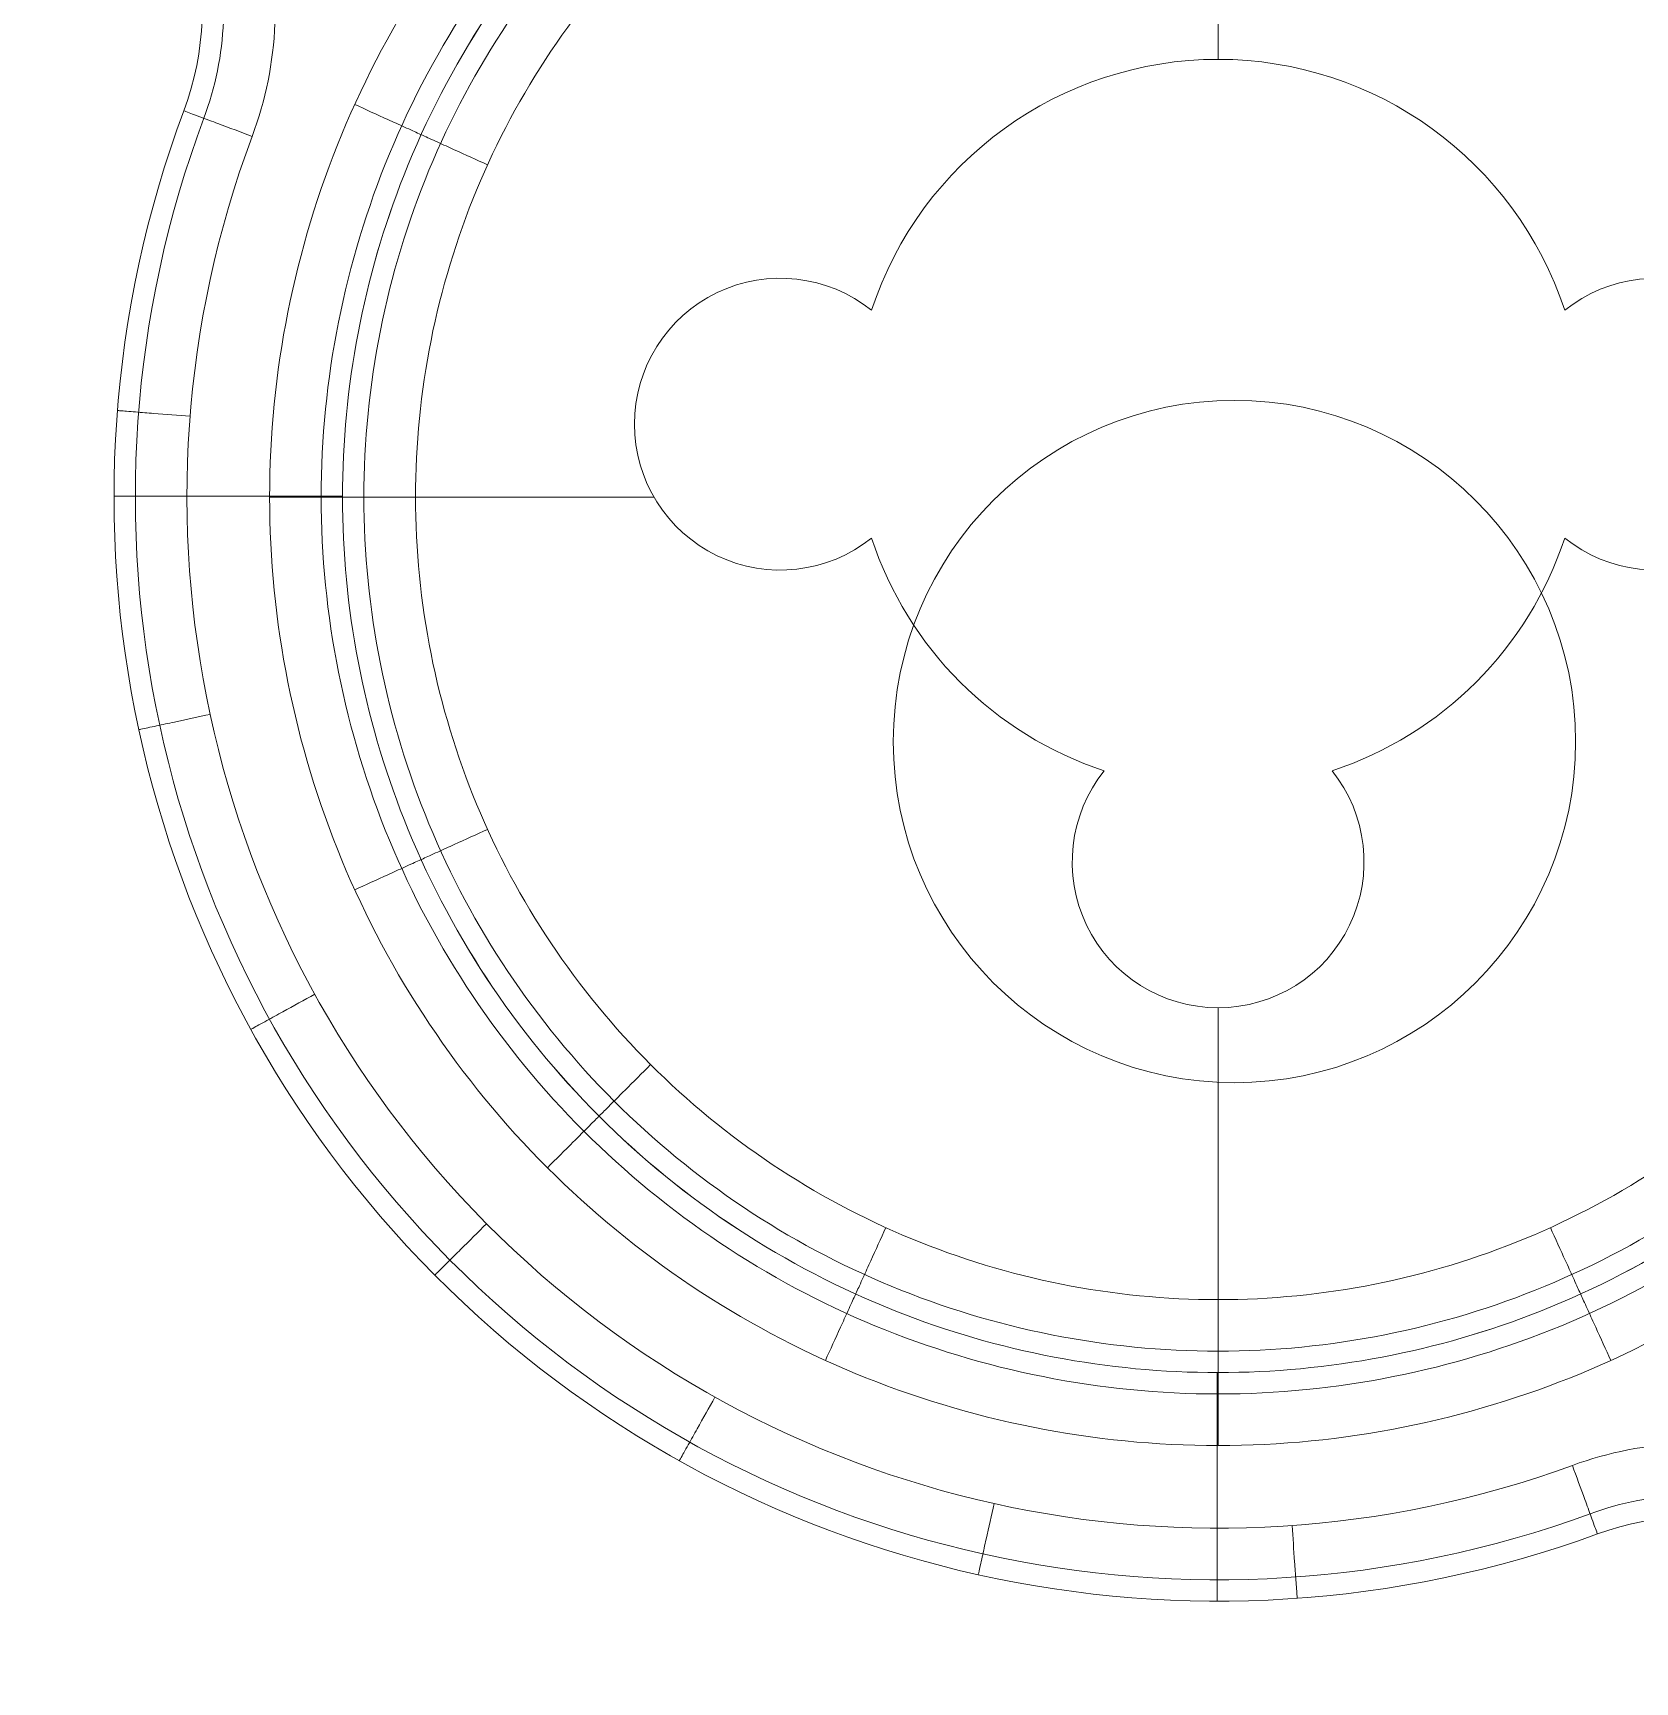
# Model space of a CAD drawing. Header units: inches. Extents: x 25 to 188, y -279 to -12.
# Drawn here: x 100.039 to 104.848, y -222.016 to -217.065 of the extents above; entities that cross this region are included whole.
import ezdxf

# ---------------------------------------------------------------- set-up
doc = ezdxf.new("R2010")
doc.units = ezdxf.units.IN
doc.header["$MEASUREMENT"] = 0
doc.layers.add('back panel', color=7, linetype='Continuous')

# ---------------------------------------------------------------- blocks, each defined once
blk = doc.blocks.new('block 9')
at = {"layer": 'back panel', "color": 7, "lineweight": 18, "true_color": 0xffffff}
for points in [[(103.5968, -217.1444), (103.5968, -215.8302)], [(103.5968, -217.1444), (103.5968, -216.0491)], [(103.5968, -217.1444), (103.5968, -217.1444)], [(100.4917, -217.2989), (100.4917, -217.2989)], [(102.0929, -217.8448), (102.0929, -217.8448)], [(102.5564, -217.8977), (102.5564, -217.8977)], [(104.6373, -217.8977), (104.6373, -217.8977)], [(103.6459, -218.1682), (103.6459, -218.1682)], [(101.8445, -218.2396), (101.8445, -218.2396)], [(100.2822, -218.4558), (100.9684, -218.4558)], [(100.5012, -218.4558), (100.7492, -218.4558)], [(100.9683, -218.4587), (100.9683, -218.4587)], [(100.9683, -218.4587), (101.9032, -218.4587)], [(100.9683, -218.4587), (100.9683, -218.4587)], [(101.1873, -218.4587), (101.9032, -218.4587)], [(102.5564, -218.5816), (102.5564, -218.5816)], [(104.6373, -218.5816), (104.6373, -218.5816)], [(102.0929, -218.6345), (102.0929, -218.6345)], [(102.8224, -219.0141), (102.8224, -219.0141)], [(104.3712, -219.0141), (104.3712, -219.0141)], [(102.6215, -219.1925), (102.6215, -219.1925)], [(104.6702, -219.1925), (104.6702, -219.1925)], [(103.2548, -219.2801), (103.2548, -219.2801)], [(103.9388, -219.2801), (103.9388, -219.2801)], [(103.202, -219.7436), (103.202, -219.7436)], [(103.9917, -219.7436), (103.9917, -219.7436)], [(103.5968, -221.0871), (103.5968, -219.9919)], [(103.5968, -219.9919), (103.5968, -219.9919)], [(103.5968, -220.8682), (103.5968, -219.9919)], [(103.6459, -220.2169), (103.6459, -220.2169)], [(101.2451, -220.7946), (101.2451, -220.7946)], [(103.594, -221.7733), (103.594, -221.0871)], [(103.5968, -221.0871), (103.5968, -221.0871)], [(103.5968, -221.0871), (103.5968, -221.0871)], [(103.594, -221.5543), (103.594, -221.3063)], [(104.7356, -221.5716), (104.7356, -221.5716)]]:
    blk.add_lwpolyline(points, dxfattribs=at)
for points, knots in [([(106.7097, -219.5975), (107.1544, -218.3821), (106.8509, -217.019), (105.9327, -216.107), (105.0145, -215.1949), (103.6494, -214.9007), (102.437, -215.3535)], [0, 0, 0, 0, 1, 1, 1, 2, 2, 2, 2]), ([(106.7097, -219.5975), (107.1544, -218.3821), (106.8509, -217.019), (105.9327, -216.107), (105.0145, -215.1949), (103.6494, -214.9007), (102.437, -215.3535)], [0, 0, 0, 0, 1, 1, 1, 2, 2, 2, 2]), ([(102.437, -215.3535), (103.6494, -214.9007), (105.0145, -215.1949), (105.9327, -216.107), (106.8509, -217.019), (107.1544, -218.3821), (106.7097, -219.5975)], [0, 0, 0, 0, 1, 1, 1, 2, 2, 2, 2]), ([(106.6495, -219.5754), (107.0857, -218.3836), (106.7878, -217.0467), (105.8875, -216.1525), (104.9872, -215.2582), (103.6483, -214.9694), (102.4595, -215.4136)], [0, 0, 0, 0, 1, 1, 1, 2, 2, 2, 2]), ([(106.504, -219.5222), (106.9195, -218.3872), (106.6358, -217.114), (105.7784, -216.2623), (104.9209, -215.4107), (103.6459, -215.1356), (102.5137, -215.5587)], [0, 0, 0, 0, 1, 1, 1, 2, 2, 2, 2]), ([(106.4443, -218.4587), (106.4447, -218.8315), (106.3701, -219.2041), (106.2276, -219.5484), (106.085, -219.893), (105.874, -220.2085), (105.6103, -220.4722), (105.3467, -220.7359), (105.0312, -220.9469), (104.6866, -221.0895), (104.3422, -221.2319), (103.9696, -221.3063), (103.5968, -221.3063), (103.2241, -221.3063), (102.8514, -221.2319), (102.5071, -221.0895), (102.1624, -220.9469), (101.847, -220.7359), (101.5833, -220.4722), (101.3197, -220.2085), (101.1085, -219.8931), (100.966, -219.5484), (100.8235, -219.2041), (100.7492, -218.8314), (100.7492, -218.4587), (100.7492, -218.0859), (100.8236, -217.7133), (100.966, -217.3689), (101.1085, -217.0243), (101.3196, -216.7088), (101.5833, -216.4451), (101.847, -216.1815), (102.1624, -215.9704), (102.5071, -215.8279), (102.8514, -215.6855), (103.2241, -215.611), (103.5968, -215.611), (103.9696, -215.611), (104.3422, -215.6854), (104.6866, -215.8279), (105.0312, -215.9704), (105.3467, -216.1815), (105.6103, -216.4452), (105.874, -216.7088), (106.085, -217.0244), (106.2276, -217.3689), (106.3701, -217.7133), (106.4447, -218.0859), (106.4443, -218.4587)], [0, 0, 0, 0, 1, 1, 1, 2, 2, 2, 3, 3, 3, 4, 4, 4, 5, 5, 5, 6, 6, 6, 7, 7, 7, 8, 8, 8, 9, 9, 9, 10, 10, 10, 11, 11, 11, 12, 12, 12, 13, 13, 13, 14, 14, 14, 15, 15, 15, 16, 16, 16, 16]), ([(106.2894, -218.4587), (106.2898, -218.8112), (106.2193, -219.1636), (106.0845, -219.4891), (105.9497, -219.815), (105.7501, -220.1133), (105.5008, -220.3627), (105.2515, -220.612), (104.9532, -220.8116), (104.6273, -220.9464), (104.3017, -221.0811), (103.9493, -221.1514), (103.5968, -221.1514), (103.2444, -221.1514), (102.8919, -221.0811), (102.5663, -220.9464), (102.2405, -220.8116), (101.9422, -220.612), (101.6929, -220.3627), (101.4435, -220.1133), (101.2439, -219.815), (101.1091, -219.4891), (100.9744, -219.1635), (100.9041, -218.8111), (100.9041, -218.4587), (100.9041, -218.1062), (100.9744, -217.7538), (101.1091, -217.4282), (101.2439, -217.1023), (101.4435, -216.804), (101.6928, -216.5547), (101.9422, -216.3054), (102.2405, -216.1058), (102.5664, -215.971), (102.892, -215.8363), (103.2444, -215.7659), (103.5968, -215.7659), (103.9493, -215.7659), (104.3017, -215.8363), (104.6273, -215.971), (104.9532, -216.1058), (105.2515, -216.3054), (105.5008, -216.5547), (105.7501, -216.804), (105.9497, -217.1024), (106.0845, -217.4282), (106.2193, -217.7538), (106.2898, -218.1061), (106.2894, -218.4587)], [0, 0, 0, 0, 1, 1, 1, 2, 2, 2, 3, 3, 3, 4, 4, 4, 5, 5, 5, 6, 6, 6, 7, 7, 7, 8, 8, 8, 9, 9, 9, 10, 10, 10, 11, 11, 11, 12, 12, 12, 13, 13, 13, 14, 14, 14, 15, 15, 15, 16, 16, 16, 16]), ([(106.2253, -218.4587), (106.2253, -218.7902), (106.1628, -219.118), (106.0407, -219.4262), (105.9086, -219.7601), (105.7094, -220.0633), (105.4555, -220.3172), (105.2015, -220.5712), (104.8983, -220.7704), (104.5644, -220.9026), (104.2562, -221.0246), (103.9283, -221.0871), (103.5968, -221.0871), (103.2653, -221.0871), (102.9375, -221.0246), (102.6293, -220.9026), (102.2954, -220.7704), (101.9922, -220.5713), (101.7382, -220.3173), (101.4843, -220.0634), (101.2851, -219.7602), (101.1529, -219.4262), (101.0309, -219.118), (100.9683, -218.7902), (100.9683, -218.4587), (100.9683, -218.1272), (101.0309, -217.7994), (101.1529, -217.4912), (101.2851, -217.1573), (101.4842, -216.8541), (101.7382, -216.6001), (101.9921, -216.3462), (102.2953, -216.147), (102.6293, -216.0148), (102.9375, -215.8927), (103.2653, -215.8302), (103.5968, -215.8302), (103.9283, -215.8302), (104.2561, -215.8927), (104.5643, -216.0148), (104.8982, -216.1469), (105.2014, -216.3461), (105.4554, -216.6), (105.7093, -216.854), (105.9085, -217.1572), (106.0407, -217.4911), (106.1627, -217.7993), (106.2253, -218.1272), (106.2253, -218.4587)], [0, 0, 0, 0, 1, 1, 1, 2, 2, 2, 3, 3, 3, 4, 4, 4, 5, 5, 5, 6, 6, 6, 7, 7, 7, 8, 8, 8, 9, 9, 9, 10, 10, 10, 11, 11, 11, 12, 12, 12, 13, 13, 13, 14, 14, 14, 15, 15, 15, 16, 16, 16, 16]), ([(106.2253, -218.4587), (106.2253, -218.7902), (106.1628, -219.118), (106.0407, -219.4262), (105.9086, -219.7601), (105.7094, -220.0633), (105.4555, -220.3172), (105.2015, -220.5712), (104.8983, -220.7704), (104.5644, -220.9026), (104.2562, -221.0246), (103.9283, -221.0871), (103.5968, -221.0871), (103.2653, -221.0871), (102.9375, -221.0246), (102.6293, -220.9026), (102.2954, -220.7704), (101.9922, -220.5713), (101.7382, -220.3173), (101.4843, -220.0634), (101.2851, -219.7602), (101.1529, -219.4262), (101.0309, -219.118), (100.9683, -218.7902), (100.9683, -218.4587), (100.9683, -218.1272), (101.0309, -217.7994), (101.1529, -217.4912), (101.2851, -217.1573), (101.4842, -216.8541), (101.7382, -216.6001), (101.9921, -216.3462), (102.2953, -216.147), (102.6293, -216.0148), (102.9375, -215.8927), (103.2653, -215.8302), (103.5968, -215.8302), (103.9283, -215.8302), (104.2561, -215.8927), (104.5643, -216.0148), (104.8982, -216.1469), (105.2014, -216.3461), (105.4554, -216.6), (105.7093, -216.854), (105.9085, -217.1572), (106.0407, -217.4911), (106.1627, -217.7993), (106.2253, -218.1272), (106.2253, -218.4587)], [0, 0, 0, 0, 1, 1, 1, 2, 2, 2, 3, 3, 3, 4, 4, 4, 5, 5, 5, 6, 6, 6, 7, 7, 7, 8, 8, 8, 9, 9, 9, 10, 10, 10, 11, 11, 11, 12, 12, 12, 13, 13, 13, 14, 14, 14, 15, 15, 15, 16, 16, 16, 16]), ([(106.2253, -218.4587), (106.2253, -218.1272), (106.1628, -217.7994), (106.0407, -217.4912), (105.9086, -217.1573), (105.7094, -216.8541), (105.4555, -216.6001), (105.2015, -216.3462), (104.8983, -216.147), (104.5644, -216.0148), (104.2562, -215.8927), (103.9283, -215.8302), (103.5968, -215.8302), (103.2653, -215.8302), (102.9375, -215.8927), (102.6293, -216.0148), (102.2954, -216.1469), (101.9922, -216.3461), (101.7382, -216.6), (101.4843, -216.854), (101.2851, -217.1572), (101.1529, -217.4911), (101.0309, -217.7993), (100.9683, -218.1272), (100.9683, -218.4587), (100.9683, -218.7902), (101.0309, -219.118), (101.1529, -219.4262), (101.2851, -219.7601), (101.4842, -220.0633), (101.7382, -220.3172), (101.9921, -220.5712), (102.2953, -220.7704), (102.6293, -220.9026), (102.9375, -221.0246), (103.2653, -221.0871), (103.5968, -221.0871), (103.9283, -221.0871), (104.2561, -221.0246), (104.5643, -220.9026), (104.8982, -220.7704), (105.2014, -220.5713), (105.4554, -220.3173), (105.7093, -220.0634), (105.9085, -219.7602), (106.0407, -219.4262), (106.1627, -219.118), (106.2253, -218.7902), (106.2253, -218.4587)], [0, 0, 0, 0, 1, 1, 1, 2, 2, 2, 3, 3, 3, 4, 4, 4, 5, 5, 5, 6, 6, 6, 7, 7, 7, 8, 8, 8, 9, 9, 9, 10, 10, 10, 11, 11, 11, 12, 12, 12, 13, 13, 13, 14, 14, 14, 15, 15, 15, 16, 16, 16, 16]), ([(106.2253, -218.4587), (106.2253, -218.1272), (106.1628, -217.7994), (106.0407, -217.4912), (105.9086, -217.1573), (105.7094, -216.8541), (105.4555, -216.6001), (105.2015, -216.3462), (104.8983, -216.147), (104.5644, -216.0148), (104.2562, -215.8927), (103.9283, -215.8302), (103.5968, -215.8302), (103.2653, -215.8302), (102.9375, -215.8927), (102.6293, -216.0148), (102.2954, -216.1469), (101.9922, -216.3461), (101.7382, -216.6), (101.4843, -216.854), (101.2851, -217.1572), (101.1529, -217.4911), (101.0309, -217.7993), (100.9683, -218.1272), (100.9683, -218.4587), (100.9683, -218.7902), (101.0309, -219.118), (101.1529, -219.4262), (101.2851, -219.7601), (101.4842, -220.0633), (101.7382, -220.3172), (101.9921, -220.5712), (102.2953, -220.7704), (102.6293, -220.9026), (102.9375, -221.0246), (103.2653, -221.0871), (103.5968, -221.0871), (103.9283, -221.0871), (104.2561, -221.0246), (104.5643, -220.9026), (104.8982, -220.7704), (105.2014, -220.5713), (105.4554, -220.3173), (105.7093, -220.0634), (105.9085, -219.7602), (106.0407, -219.4262), (106.1627, -219.118), (106.2253, -218.7902), (106.2253, -218.4587)], [0, 0, 0, 0, 1, 1, 1, 2, 2, 2, 3, 3, 3, 4, 4, 4, 5, 5, 5, 6, 6, 6, 7, 7, 7, 8, 8, 8, 9, 9, 9, 10, 10, 10, 11, 11, 11, 12, 12, 12, 13, 13, 13, 14, 14, 14, 15, 15, 15, 16, 16, 16, 16]), ([(106.2253, -218.4587), (106.2253, -218.1272), (106.1628, -217.7994), (106.0407, -217.4912), (105.9086, -217.1573), (105.7094, -216.8541), (105.4555, -216.6001), (105.2015, -216.3462), (104.8983, -216.147), (104.5644, -216.0148), (104.2562, -215.8927), (103.9283, -215.8302), (103.5968, -215.8302), (103.2653, -215.8302), (102.9375, -215.8927), (102.6293, -216.0148), (102.2954, -216.1469), (101.9922, -216.3461), (101.7382, -216.6), (101.4843, -216.854), (101.2851, -217.1572), (101.1529, -217.4911), (101.0309, -217.7993), (100.9683, -218.1272), (100.9683, -218.4587), (100.9683, -218.7902), (101.0309, -219.118), (101.1529, -219.4262), (101.2851, -219.7601), (101.4842, -220.0633), (101.7382, -220.3172), (101.9921, -220.5712), (102.2953, -220.7704), (102.6293, -220.9026), (102.9375, -221.0246), (103.2653, -221.0871), (103.5968, -221.0871), (103.9283, -221.0871), (104.2561, -221.0246), (104.5643, -220.9026), (104.8982, -220.7704), (105.2014, -220.5713), (105.4554, -220.3173), (105.7093, -220.0634), (105.9085, -219.7602), (106.0407, -219.4262), (106.1627, -219.118), (106.2253, -218.7902), (106.2253, -218.4587)], [0, 0, 0, 0, 1, 1, 1, 2, 2, 2, 3, 3, 3, 4, 4, 4, 5, 5, 5, 6, 6, 6, 7, 7, 7, 8, 8, 8, 9, 9, 9, 10, 10, 10, 11, 11, 11, 12, 12, 12, 13, 13, 13, 14, 14, 14, 15, 15, 15, 16, 16, 16, 16]), ([(106.2253, -218.4587), (106.2253, -218.7902), (106.1628, -219.118), (106.0407, -219.4262), (105.9086, -219.7601), (105.7094, -220.0633), (105.4555, -220.3172), (105.2015, -220.5712), (104.8983, -220.7704), (104.5644, -220.9026), (104.2562, -221.0246), (103.9283, -221.0871), (103.5968, -221.0871), (103.2653, -221.0871), (102.9375, -221.0246), (102.6293, -220.9026), (102.2954, -220.7704), (101.9922, -220.5713), (101.7382, -220.3173), (101.4843, -220.0634), (101.2851, -219.7602), (101.1529, -219.4262), (101.0309, -219.118), (100.9683, -218.7902), (100.9683, -218.4587), (100.9683, -218.1272), (101.0309, -217.7994), (101.1529, -217.4912), (101.2851, -217.1573), (101.4842, -216.8541), (101.7382, -216.6001), (101.9921, -216.3462), (102.2953, -216.147), (102.6293, -216.0148), (102.9375, -215.8927), (103.2653, -215.8302), (103.5968, -215.8302), (103.9283, -215.8302), (104.2561, -215.8927), (104.5643, -216.0148), (104.8982, -216.1469), (105.2014, -216.3461), (105.4554, -216.6), (105.7093, -216.854), (105.9085, -217.1572), (106.0407, -217.4911), (106.1627, -217.7993), (106.2253, -218.1272), (106.2253, -218.4587)], [0, 0, 0, 0, 1, 1, 1, 2, 2, 2, 3, 3, 3, 4, 4, 4, 5, 5, 5, 6, 6, 6, 7, 7, 7, 8, 8, 8, 9, 9, 9, 10, 10, 10, 11, 11, 11, 12, 12, 12, 13, 13, 13, 14, 14, 14, 15, 15, 15, 16, 16, 16, 16]), ([(106.1611, -218.4587), (106.1615, -218.1229), (106.0943, -217.7874), (105.966, -217.4773), (105.8375, -217.167), (105.6475, -216.8829), (105.4101, -216.6454), (105.1727, -216.408), (104.8885, -216.2179), (104.5782, -216.0895), (104.2681, -215.9612), (103.9325, -215.8942), (103.5968, -215.8942), (103.2612, -215.8942), (102.9255, -215.9612), (102.6154, -216.0895), (102.3051, -216.2179), (102.021, -216.408), (101.7836, -216.6454), (101.5461, -216.8828), (101.356, -217.167), (101.2276, -217.4773), (101.0994, -217.7874), (101.0324, -218.123), (101.0324, -218.4587), (101.0324, -218.7943), (101.0994, -219.1299), (101.2276, -219.44), (101.356, -219.7504), (101.5461, -220.0345), (101.7836, -220.272), (102.021, -220.5094), (102.3051, -220.6995), (102.6154, -220.8278), (102.9256, -220.9561), (103.2612, -221.0231), (103.5968, -221.0231), (103.9325, -221.0231), (104.2681, -220.9561), (104.5782, -220.8278), (104.8885, -220.6995), (105.1727, -220.5094), (105.4101, -220.2719), (105.6475, -220.0345), (105.8375, -219.7503), (105.966, -219.44), (106.0943, -219.13), (106.1615, -218.7944), (106.1611, -218.4587)], [0, 0, 0, 0, 1, 1, 1, 2, 2, 2, 3, 3, 3, 4, 4, 4, 5, 5, 5, 6, 6, 6, 7, 7, 7, 8, 8, 8, 9, 9, 9, 10, 10, 10, 11, 11, 11, 12, 12, 12, 13, 13, 13, 14, 14, 14, 15, 15, 15, 16, 16, 16, 16]), ([(106.0062, -218.4587), (106.0066, -218.1432), (105.9435, -217.8279), (105.8229, -217.5366), (105.7022, -217.245), (105.5236, -216.978), (105.3006, -216.7549), (105.0775, -216.5318), (104.8105, -216.3532), (104.5189, -216.2326), (104.2275, -216.1121), (103.9122, -216.0491), (103.5968, -216.0491), (103.2814, -216.0491), (102.9661, -216.1121), (102.6747, -216.2326), (102.3831, -216.3532), (102.1162, -216.5318), (101.8931, -216.7549), (101.67, -216.978), (101.4913, -217.245), (101.3707, -217.5366), (101.2502, -217.828), (101.1873, -218.1433), (101.1873, -218.4587), (101.1873, -218.7741), (101.2502, -219.0894), (101.3707, -219.3808), (101.4914, -219.6724), (101.67, -219.9393), (101.8931, -220.1624), (102.1162, -220.3855), (102.3831, -220.5641), (102.6747, -220.6847), (102.9661, -220.8052), (103.2814, -220.8682), (103.5968, -220.8682), (103.9122, -220.8682), (104.2275, -220.8053), (104.5189, -220.6847), (104.8105, -220.5641), (105.0775, -220.3855), (105.3006, -220.1624), (105.5236, -219.9393), (105.7022, -219.6723), (105.8229, -219.3808), (105.9435, -219.0894), (106.0066, -218.7741), (106.0062, -218.4587)], [0, 0, 0, 0, 1, 1, 1, 2, 2, 2, 3, 3, 3, 4, 4, 4, 5, 5, 5, 6, 6, 6, 7, 7, 7, 8, 8, 8, 9, 9, 9, 10, 10, 10, 11, 11, 11, 12, 12, 12, 13, 13, 13, 14, 14, 14, 15, 15, 15, 16, 16, 16, 16]), ([(100.3449, -216.1291), (100.5276, -216.2707), (100.6623, -216.4726), (100.725, -216.6947), (100.7877, -216.9168), (100.7785, -217.1593), (100.6969, -217.3756)], [0, 0, 0, 0, 1, 1, 1, 2, 2, 2, 2]), ([(100.2496, -216.2512), (100.4065, -216.3728), (100.5221, -216.5461), (100.5759, -216.7368), (100.6298, -216.9275), (100.6219, -217.1357), (100.5518, -217.3213)], [0, 0, 0, 0, 1, 1, 1, 2, 2, 2, 2]), ([(104.6373, -217.8977), (104.4895, -217.4482), (104.0699, -217.1444), (103.5968, -217.1444), (103.1237, -217.1444), (102.7041, -217.4482), (102.5564, -217.8977)], [0, 0, 0, 0, 1, 1, 1, 2, 2, 2, 2]), ([(102.5564, -217.8977), (102.7041, -217.4482), (103.1237, -217.1444), (103.5968, -217.1444), (104.0699, -217.1444), (104.4895, -217.4482), (104.6373, -217.8977)], [0, 0, 0, 0, 1, 1, 1, 2, 2, 2, 2]), ([(104.6373, -217.8977), (104.4895, -217.4482), (104.0699, -217.1444), (103.5968, -217.1444), (103.1237, -217.1444), (102.7041, -217.4482), (102.5564, -217.8977)], [0, 0, 0, 0, 1, 1, 1, 2, 2, 2, 2]), ([(100.4917, -217.2989), (100.0389, -218.5113), (100.3331, -219.8764), (101.2451, -220.7946), (102.1572, -221.7128), (103.5202, -222.0162), (104.7356, -221.5716)], [0, 0, 0, 0, 1, 1, 1, 2, 2, 2, 2]), ([(100.4917, -217.2989), (100.0389, -218.5113), (100.3331, -219.8764), (101.2451, -220.7946), (102.1572, -221.7128), (103.5202, -222.0162), (104.7356, -221.5716)], [0, 0, 0, 0, 1, 1, 1, 2, 2, 2, 2]), ([(104.7356, -221.5716), (103.5202, -222.0162), (102.1572, -221.7128), (101.2451, -220.7946), (100.3331, -219.8764), (100.0389, -218.5113), (100.4917, -217.2989)], [0, 0, 0, 0, 1, 1, 1, 2, 2, 2, 2]), ([(100.6969, -217.3756), (100.6627, -217.3628), (100.6285, -217.35), (100.5943, -217.3372), (100.5772, -217.3308), (100.5601, -217.3244), (100.5429, -217.3181), (100.5344, -217.3148), (100.5258, -217.3117), (100.5173, -217.3085), (100.5108, -217.306), (100.5043, -217.3036), (100.4977, -217.3012), (100.4962, -217.3006), (100.4947, -217.3), (100.4931, -217.2994), (100.4926, -217.2993), (100.4907, -217.2986), (100.4917, -217.2989)], [0, 0, 0, 0, 1, 1, 1, 2, 2, 2, 3, 3, 3, 4, 4, 4, 5, 5, 5, 6, 6, 6, 6]), ([(101.2041, -217.3704), (101.204, -217.37), (101.2029, -217.3699), (101.2027, -217.3698), (101.2012, -217.3691), (101.1997, -217.3684), (101.1982, -217.3677), (101.1919, -217.3648), (101.1855, -217.362), (101.1792, -217.3591), (101.1709, -217.3553), (101.1626, -217.3515), (101.1543, -217.3478), (101.1377, -217.3402), (101.121, -217.3326), (101.1044, -217.3251), (101.0712, -217.31), (101.038, -217.2949), (101.0047, -217.2797)], [0, 0, 0, 0, 1, 1, 1, 2, 2, 2, 3, 3, 3, 4, 4, 4, 5, 5, 5, 6, 6, 6, 6]), ([(100.5518, -217.3213), (100.1075, -218.5102), (100.3963, -219.8491), (101.2906, -220.7494), (102.1849, -221.6497), (103.5218, -221.9475), (104.7136, -221.5113)], [0, 0, 0, 0, 1, 1, 1, 2, 2, 2, 2]), ([(100.6969, -217.3756), (100.2738, -218.5077), (100.5488, -219.7828), (101.4005, -220.6402), (102.2521, -221.4977), (103.5254, -221.7813), (104.6604, -221.3659)], [0, 0, 0, 0, 1, 1, 1, 2, 2, 2, 2]), ([(101.2041, -217.3704), (101.204, -217.3702), (101.2043, -217.3705), (101.2044, -217.3706), (101.2048, -217.3708), (101.2051, -217.3709), (101.2055, -217.3711), (101.207, -217.3718), (101.2085, -217.3724), (101.21, -217.3731), (101.2163, -217.376), (101.2227, -217.3789), (101.229, -217.3818), (101.2373, -217.3855), (101.2456, -217.3893), (101.2539, -217.3931), (101.2705, -217.4007), (101.2871, -217.4082), (101.3038, -217.4158), (101.337, -217.4309), (101.3702, -217.446), (101.4035, -217.4611)], [0, 0, 0, 0, 1, 1, 1, 2, 2, 2, 3, 3, 3, 4, 4, 4, 5, 5, 5, 6, 6, 6, 7, 7, 7, 7]), ([(102.5564, -217.8977), (102.4249, -217.7924), (102.2447, -217.7718), (102.0929, -217.8448), (101.9411, -217.9177), (101.8445, -218.0712), (101.8445, -218.2396), (101.8445, -218.4081), (101.9411, -218.5616), (102.0929, -218.6345), (102.2447, -218.7075), (102.4249, -218.6869), (102.5564, -218.5816)], [0, 0, 0, 0, 1, 1, 1, 2, 2, 2, 3, 3, 3, 4, 4, 4, 4]), ([(102.5564, -218.5816), (102.4249, -218.6869), (102.2447, -218.7075), (102.0929, -218.6345), (101.9411, -218.5616), (101.8445, -218.4081), (101.8445, -218.2396), (101.8445, -218.0712), (101.9411, -217.9177), (102.0929, -217.8448), (102.2447, -217.7718), (102.4249, -217.7924), (102.5564, -217.8977)], [0, 0, 0, 0, 1, 1, 1, 2, 2, 2, 3, 3, 3, 4, 4, 4, 4]), ([(102.5564, -217.8977), (102.4249, -217.7924), (102.2447, -217.7718), (102.0929, -217.8448), (101.9411, -217.9177), (101.8445, -218.0712), (101.8445, -218.2396), (101.8445, -218.4081), (101.9411, -218.5616), (102.0929, -218.6345), (102.2447, -218.7075), (102.4249, -218.6869), (102.5564, -218.5816)], [0, 0, 0, 0, 1, 1, 1, 2, 2, 2, 3, 3, 3, 4, 4, 4, 4]), ([(104.6373, -218.5816), (104.7687, -218.6869), (104.9489, -218.7075), (105.1008, -218.6345), (105.2526, -218.5616), (105.3491, -218.4081), (105.3491, -218.2396), (105.3491, -218.0712), (105.2526, -217.9177), (105.1008, -217.8448), (104.9489, -217.7718), (104.7687, -217.7924), (104.6373, -217.8977)], [0, 0, 0, 0, 1, 1, 1, 2, 2, 2, 3, 3, 3, 4, 4, 4, 4]), ([(104.6373, -217.8977), (104.7687, -217.7924), (104.9489, -217.7718), (105.1008, -217.8448), (105.2526, -217.9177), (105.3491, -218.0712), (105.3491, -218.2396), (105.3491, -218.4081), (105.2526, -218.5616), (105.1008, -218.6345), (104.9489, -218.7075), (104.7687, -218.6869), (104.6373, -218.5816)], [0, 0, 0, 0, 1, 1, 1, 2, 2, 2, 3, 3, 3, 4, 4, 4, 4]), ([(104.6373, -218.5816), (104.7687, -218.6869), (104.9489, -218.7075), (105.1008, -218.6345), (105.2526, -218.5616), (105.3491, -218.4081), (105.3491, -218.2396), (105.3491, -218.0712), (105.2526, -217.9177), (105.1008, -217.8448), (104.9489, -217.7718), (104.7687, -217.7924), (104.6373, -217.8977)], [0, 0, 0, 0, 1, 1, 1, 2, 2, 2, 3, 3, 3, 4, 4, 4, 4]), ([(103.6459, -218.1682), (103.0811, -218.1682), (102.6215, -218.6278), (102.6215, -219.1925), (102.6215, -219.7573), (103.0811, -220.2169), (103.6459, -220.2169), (104.2106, -220.2169), (104.6702, -219.7573), (104.6702, -219.1925), (104.6702, -218.6278), (104.2106, -218.1682), (103.6459, -218.1682)], [0, 0, 0, 0, 1, 1, 1, 2, 2, 2, 3, 3, 3, 4, 4, 4, 4]), ([(103.6459, -218.1682), (104.2106, -218.1682), (104.6702, -218.6278), (104.6702, -219.1925), (104.6702, -219.7573), (104.2106, -220.2169), (103.6459, -220.2169), (103.0811, -220.2169), (102.6215, -219.7573), (102.6215, -219.1925), (102.6215, -218.6278), (103.0811, -218.1682), (103.6459, -218.1682)], [0, 0, 0, 0, 1, 1, 1, 2, 2, 2, 3, 3, 3, 4, 4, 4, 4]), ([(103.6459, -218.1682), (103.0811, -218.1682), (102.6215, -218.6278), (102.6215, -219.1925), (102.6215, -219.7573), (103.0811, -220.2169), (103.6459, -220.2169), (104.2106, -220.2169), (104.6702, -219.7573), (104.6702, -219.1925), (104.6702, -218.6278), (104.2106, -218.1682), (103.6459, -218.1682)], [0, 0, 0, 0, 1, 1, 1, 2, 2, 2, 3, 3, 3, 4, 4, 4, 4]), ([(100.2923, -218.1988), (100.2922, -218.199), (100.2926, -218.1988), (100.2926, -218.1988), (100.2931, -218.1989), (100.2935, -218.1989), (100.2939, -218.1989), (100.2955, -218.199), (100.2972, -218.1992), (100.2988, -218.1993), (100.3057, -218.1998), (100.3127, -218.2004), (100.3196, -218.2009), (100.3287, -218.2017), (100.3378, -218.2024), (100.3469, -218.2031), (100.3651, -218.2045), (100.3833, -218.206), (100.4015, -218.2074), (100.4379, -218.2102), (100.4743, -218.2131), (100.5107, -218.216)], [0, 0, 0, 0, 1, 1, 1, 2, 2, 2, 3, 3, 3, 4, 4, 4, 5, 5, 5, 6, 6, 6, 7, 7, 7, 7]), ([(100.9682, -218.4587), (100.9691, -218.4592), (100.9672, -218.4587), (100.9667, -218.4587), (100.965, -218.4587), (100.9634, -218.4587), (100.9617, -218.4587), (100.9548, -218.4587), (100.9478, -218.4587), (100.9408, -218.4587), (100.9317, -218.4587), (100.9226, -218.4587), (100.9135, -218.4587), (100.8952, -218.4587), (100.877, -218.4587), (100.8587, -218.4587), (100.8222, -218.4587), (100.7857, -218.4587), (100.7492, -218.4587)], [0, 0, 0, 0, 1, 1, 1, 2, 2, 2, 3, 3, 3, 4, 4, 4, 5, 5, 5, 6, 6, 6, 6]), ([(100.9682, -218.4587), (100.9673, -218.459), (100.9693, -218.4587), (100.9698, -218.4587), (100.9714, -218.4587), (100.9731, -218.4587), (100.9747, -218.4587), (100.9817, -218.4587), (100.9886, -218.4587), (100.9956, -218.4587), (101.0047, -218.4587), (101.0138, -218.4587), (101.023, -218.4587), (101.0412, -218.4587), (101.0595, -218.4587), (101.0777, -218.4587), (101.1142, -218.4587), (101.1508, -218.4587), (101.1873, -218.4587)], [0, 0, 0, 0, 1, 1, 1, 2, 2, 2, 3, 3, 3, 4, 4, 4, 5, 5, 5, 6, 6, 6, 6]), ([(100.3565, -219.1571), (100.3566, -219.1568), (100.3568, -219.157), (100.3568, -219.157), (100.3573, -219.1569), (100.3577, -219.1568), (100.3581, -219.1567), (100.3597, -219.1564), (100.3613, -219.156), (100.3629, -219.1557), (100.3697, -219.1542), (100.3765, -219.1528), (100.3833, -219.1513), (100.3922, -219.1494), (100.4011, -219.1474), (100.4101, -219.1455), (100.4279, -219.1417), (100.4457, -219.1378), (100.4636, -219.134), (100.4993, -219.1263), (100.535, -219.1186), (100.5707, -219.1109)], [0, 0, 0, 0, 1, 1, 1, 2, 2, 2, 3, 3, 3, 4, 4, 4, 5, 5, 5, 6, 6, 6, 7, 7, 7, 7]), ([(103.2548, -219.2801), (103.1496, -219.4115), (103.129, -219.5918), (103.202, -219.7436), (103.2749, -219.8954), (103.4284, -219.9919), (103.5968, -219.9919), (103.7652, -219.9919), (103.9188, -219.8954), (103.9917, -219.7436), (104.0646, -219.5918), (104.0441, -219.4115), (103.9388, -219.2801)], [0, 0, 0, 0, 1, 1, 1, 2, 2, 2, 3, 3, 3, 4, 4, 4, 4]), ([(103.9388, -219.2801), (104.0441, -219.4115), (104.0646, -219.5918), (103.9917, -219.7436), (103.9188, -219.8954), (103.7652, -219.9919), (103.5968, -219.9919), (103.4284, -219.9919), (103.2749, -219.8954), (103.202, -219.7436), (103.129, -219.5918), (103.1496, -219.4115), (103.2548, -219.2801)], [0, 0, 0, 0, 1, 1, 1, 2, 2, 2, 3, 3, 3, 4, 4, 4, 4]), ([(103.2548, -219.2801), (103.1496, -219.4115), (103.129, -219.5918), (103.202, -219.7436), (103.2749, -219.8954), (103.4284, -219.9919), (103.5968, -219.9919), (103.7652, -219.9919), (103.9188, -219.8954), (103.9917, -219.7436), (104.0646, -219.5918), (104.0441, -219.4115), (103.9388, -219.2801)], [0, 0, 0, 0, 1, 1, 1, 2, 2, 2, 3, 3, 3, 4, 4, 4, 4]), ([(101.2041, -219.5469), (101.2041, -219.5467), (101.2043, -219.5468), (101.2044, -219.5468), (101.2048, -219.5466), (101.2052, -219.5464), (101.2055, -219.5463), (101.207, -219.5456), (101.2085, -219.5449), (101.21, -219.5442), (101.2163, -219.5414), (101.2227, -219.5385), (101.229, -219.5356), (101.2373, -219.5318), (101.2456, -219.528), (101.254, -219.5243), (101.2706, -219.5167), (101.2872, -219.5091), (101.3038, -219.5016), (101.337, -219.4865), (101.3703, -219.4714), (101.4035, -219.4562)], [0, 0, 0, 0, 1, 1, 1, 2, 2, 2, 3, 3, 3, 4, 4, 4, 5, 5, 5, 6, 6, 6, 7, 7, 7, 7]), ([(101.2041, -219.5469), (101.2039, -219.5468), (101.2038, -219.547), (101.2038, -219.547), (101.2034, -219.5472), (101.203, -219.5474), (101.2027, -219.5476), (101.2012, -219.5482), (101.1997, -219.5489), (101.1982, -219.5496), (101.1918, -219.5525), (101.1855, -219.5554), (101.1792, -219.5582), (101.1709, -219.562), (101.1625, -219.5658), (101.1542, -219.5696), (101.1376, -219.5771), (101.121, -219.5847), (101.1044, -219.5923), (101.0711, -219.6074), (101.0379, -219.6225), (101.0047, -219.6376)], [0, 0, 0, 0, 1, 1, 1, 2, 2, 2, 3, 3, 3, 4, 4, 4, 5, 5, 5, 6, 6, 6, 7, 7, 7, 7]), ([(100.6928, -220.0567), (100.6928, -220.0567), (100.6931, -220.0565), (100.6931, -220.0565), (100.6934, -220.0563), (100.6938, -220.0561), (100.6941, -220.0559), (100.6956, -220.0552), (100.697, -220.0544), (100.6985, -220.0536), (100.7046, -220.0502), (100.7107, -220.0469), (100.7167, -220.0435), (100.7247, -220.0391), (100.7327, -220.0347), (100.7407, -220.0303), (100.7567, -220.0215), (100.7727, -220.0127), (100.7887, -220.0039), (100.8207, -219.9863), (100.8527, -219.9687), (100.8847, -219.9511)], [0, 0, 0, 0, 1, 1, 1, 2, 2, 2, 3, 3, 3, 4, 4, 4, 5, 5, 5, 6, 6, 6, 7, 7, 7, 7]), ([(101.7382, -220.3173), (101.7379, -220.3183), (101.7389, -220.3166), (101.7393, -220.3162), (101.7404, -220.3151), (101.7416, -220.3139), (101.7428, -220.3127), (101.7477, -220.3078), (101.7526, -220.3029), (101.7575, -220.298), (101.764, -220.2915), (101.7705, -220.2851), (101.7769, -220.2786), (101.7898, -220.2657), (101.8027, -220.2528), (101.8156, -220.2399), (101.8414, -220.2141), (101.8673, -220.1883), (101.8931, -220.1624)], [0, 0, 0, 0, 1, 1, 1, 2, 2, 2, 3, 3, 3, 4, 4, 4, 5, 5, 5, 6, 6, 6, 6]), ([(101.7382, -220.3173), (101.7377, -220.3176), (101.7375, -220.318), (101.7371, -220.3184), (101.7359, -220.3196), (101.7348, -220.3207), (101.7336, -220.3219), (101.7287, -220.3268), (101.7238, -220.3317), (101.7189, -220.3367), (101.7124, -220.3431), (101.7059, -220.3496), (101.6995, -220.356), (101.6866, -220.3689), (101.6737, -220.3818), (101.6608, -220.3948), (101.635, -220.4206), (101.6091, -220.4464), (101.5833, -220.4722)], [0, 0, 0, 0, 1, 1, 1, 2, 2, 2, 3, 3, 3, 4, 4, 4, 5, 5, 5, 6, 6, 6, 6]), ([(101.2451, -220.7946), (101.2452, -220.7939), (101.2458, -220.7938), (101.2462, -220.7935), (101.2474, -220.7923), (101.2485, -220.7912), (101.2497, -220.79), (101.2546, -220.7851), (101.2596, -220.7802), (101.2645, -220.7753), (101.271, -220.7689), (101.2775, -220.7624), (101.2839, -220.756), (101.2969, -220.7432), (101.3098, -220.7303), (101.3228, -220.7174), (101.3487, -220.6917), (101.3746, -220.666), (101.4005, -220.6402)], [0, 0, 0, 0, 1, 1, 1, 2, 2, 2, 3, 3, 3, 4, 4, 4, 5, 5, 5, 6, 6, 6, 6]), ([(102.5086, -220.8514), (102.5084, -220.851), (102.5091, -220.8502), (102.5092, -220.8499), (102.5099, -220.8485), (102.5106, -220.847), (102.5112, -220.8455), (102.5141, -220.8391), (102.517, -220.8328), (102.5199, -220.8265), (102.5237, -220.8182), (102.5274, -220.8099), (102.5312, -220.8015), (102.5388, -220.7849), (102.5463, -220.7683), (102.5539, -220.7517), (102.569, -220.7184), (102.5841, -220.6852), (102.5993, -220.652)], [0, 0, 0, 0, 1, 1, 1, 2, 2, 2, 3, 3, 3, 4, 4, 4, 5, 5, 5, 6, 6, 6, 6]), ([(104.6851, -220.8514), (104.6846, -220.8513), (104.6845, -220.8502), (104.6844, -220.85), (104.6838, -220.8485), (104.6831, -220.847), (104.6824, -220.8455), (104.6795, -220.8391), (104.6766, -220.8328), (104.6737, -220.8265), (104.67, -220.8182), (104.6662, -220.8099), (104.6624, -220.8015), (104.6548, -220.7849), (104.6473, -220.7683), (104.6397, -220.7517), (104.6246, -220.7185), (104.6095, -220.6852), (104.5944, -220.652)], [0, 0, 0, 0, 1, 1, 1, 2, 2, 2, 3, 3, 3, 4, 4, 4, 5, 5, 5, 6, 6, 6, 6]), ([(102.5086, -220.8514), (102.5089, -220.8518), (102.508, -220.8525), (102.508, -220.8525), (102.5072, -220.8543), (102.5066, -220.8558), (102.5059, -220.8573), (102.503, -220.8636), (102.5001, -220.87), (102.4972, -220.8763), (102.4934, -220.8846), (102.4897, -220.8929), (102.4859, -220.9012), (102.4783, -220.9178), (102.4708, -220.9345), (102.4632, -220.9511), (102.4481, -220.9843), (102.433, -221.0175), (102.4179, -221.0508)], [0, 0, 0, 0, 1, 1, 1, 2, 2, 2, 3, 3, 3, 4, 4, 4, 5, 5, 5, 6, 6, 6, 6]), ([(104.6851, -220.8514), (104.6855, -220.8514), (104.6856, -220.8525), (104.6856, -220.8525), (104.6864, -220.8543), (104.6871, -220.8558), (104.6877, -220.8573), (104.6906, -220.8636), (104.6935, -220.87), (104.6964, -220.8763), (104.7002, -220.8846), (104.704, -220.8929), (104.7077, -220.9012), (104.7153, -220.9178), (104.7228, -220.9345), (104.7304, -220.9511), (104.7455, -220.9843), (104.7606, -221.0175), (104.7758, -221.0508)], [0, 0, 0, 0, 1, 1, 1, 2, 2, 2, 3, 3, 3, 4, 4, 4, 5, 5, 5, 6, 6, 6, 6]), ([(103.5968, -221.0873), (103.597, -221.0875), (103.5968, -221.087), (103.5968, -221.087), (103.5968, -221.0865), (103.5968, -221.0861), (103.5968, -221.0857), (103.5968, -221.0841), (103.5968, -221.0825), (103.5968, -221.0808), (103.5968, -221.0739), (103.5968, -221.0669), (103.5968, -221.0599), (103.5968, -221.0508), (103.5968, -221.0417), (103.5968, -221.0326), (103.5968, -221.0143), (103.5968, -220.996), (103.5968, -220.9778), (103.5968, -220.9413), (103.5968, -220.9048), (103.5968, -220.8682)], [0, 0, 0, 0, 1, 1, 1, 2, 2, 2, 3, 3, 3, 4, 4, 4, 5, 5, 5, 6, 6, 6, 7, 7, 7, 7]), ([(103.5968, -221.0873), (103.5968, -221.0873), (103.5968, -221.0877), (103.5968, -221.0877), (103.5968, -221.0881), (103.5968, -221.0885), (103.5968, -221.0889), (103.5968, -221.0905), (103.5968, -221.0921), (103.5968, -221.0938), (103.5968, -221.1007), (103.5968, -221.1077), (103.5968, -221.1147), (103.5968, -221.1238), (103.5968, -221.1329), (103.5968, -221.142), (103.5968, -221.1603), (103.5968, -221.1785), (103.5968, -221.1968), (103.5968, -221.2333), (103.5968, -221.2698), (103.5968, -221.3063)], [0, 0, 0, 0, 1, 1, 1, 2, 2, 2, 3, 3, 3, 4, 4, 4, 5, 5, 5, 6, 6, 6, 7, 7, 7, 7]), ([(101.9792, -221.3519), (101.979, -221.3529), (101.9798, -221.351), (101.98, -221.3505), (101.9808, -221.3491), (101.9816, -221.3477), (101.9824, -221.3462), (101.9858, -221.3401), (101.9892, -221.3341), (101.9926, -221.328), (101.997, -221.32), (102.0015, -221.3121), (102.006, -221.3041), (102.0149, -221.2882), (102.0238, -221.2722), (102.0327, -221.2563), (102.0505, -221.2244), (102.0683, -221.1926), (102.0861, -221.1607)], [0, 0, 0, 0, 1, 1, 1, 2, 2, 2, 3, 3, 3, 4, 4, 4, 5, 5, 5, 6, 6, 6, 6]), ([(104.6604, -221.3659), (104.8768, -221.2858), (105.119, -221.2781), (105.3404, -221.342), (105.5618, -221.4059), (105.7626, -221.5415), (105.9031, -221.7246)], [0, 0, 0, 0, 1, 1, 1, 2, 2, 2, 2]), ([(104.7356, -221.5716), (104.736, -221.5726), (104.7352, -221.5706), (104.7351, -221.5701), (104.7345, -221.5686), (104.734, -221.567), (104.7334, -221.5655), (104.731, -221.5589), (104.7286, -221.5524), (104.7262, -221.5459), (104.7231, -221.5373), (104.7199, -221.5287), (104.7168, -221.5202), (104.7105, -221.503), (104.7043, -221.4859), (104.698, -221.4687), (104.6854, -221.4345), (104.6729, -221.4001), (104.6604, -221.3659)], [0, 0, 0, 0, 1, 1, 1, 2, 2, 2, 3, 3, 3, 4, 4, 4, 5, 5, 5, 6, 6, 6, 6]), ([(104.7136, -221.5113), (104.8994, -221.4426), (105.1073, -221.436), (105.2974, -221.4909), (105.4875, -221.5457), (105.6599, -221.6621), (105.7806, -221.8193)], [0, 0, 0, 0, 1, 1, 1, 2, 2, 2, 2]), ([(102.8766, -221.6942), (102.8769, -221.6937), (102.8768, -221.6932), (102.8769, -221.6927), (102.8773, -221.6911), (102.8776, -221.6895), (102.878, -221.6879), (102.8795, -221.6811), (102.881, -221.6743), (102.8825, -221.6675), (102.8845, -221.6586), (102.8865, -221.6497), (102.8885, -221.6407), (102.8925, -221.6229), (102.8964, -221.6051), (102.9004, -221.5873), (102.9083, -221.5516), (102.9163, -221.516), (102.9242, -221.4804)], [0, 0, 0, 0, 1, 1, 1, 2, 2, 2, 3, 3, 3, 4, 4, 4, 5, 5, 5, 6, 6, 6, 6]), ([(103.8344, -221.7648), (103.8346, -221.7659), (103.8343, -221.7638), (103.8343, -221.7633), (103.8342, -221.7616), (103.8341, -221.76), (103.8339, -221.7584), (103.8334, -221.7514), (103.8329, -221.7445), (103.8324, -221.7375), (103.8318, -221.7284), (103.8311, -221.7193), (103.8305, -221.7102), (103.8292, -221.692), (103.8279, -221.6738), (103.8266, -221.6556), (103.8239, -221.6192), (103.8213, -221.5828), (103.8187, -221.5464)], [0, 0, 0, 0, 1, 1, 1, 2, 2, 2, 3, 3, 3, 4, 4, 4, 5, 5, 5, 6, 6, 6, 6])]:
    blk.add_open_spline(points, degree=3, knots=knots, dxfattribs=at)
for points in [[(100.2101, -216.3018), (100.5115, -216.5371), (100.6255, -216.9407), (100.4917, -217.2989)], [(100.2101, -216.3018), (100.5115, -216.5371), (100.6255, -216.9407), (100.4917, -217.2989)], [(100.4917, -217.2989), (100.6255, -216.9407), (100.5115, -216.5371), (100.2101, -216.3018)], [(102.5564, -218.5816), (102.665, -218.9122), (102.9243, -219.1714), (103.2548, -219.2801)], [(103.2548, -219.2801), (102.9243, -219.1714), (102.665, -218.9122), (102.5564, -218.5816)], [(102.5564, -218.5816), (102.665, -218.9122), (102.9243, -219.1714), (103.2548, -219.2801)], [(103.9388, -219.2801), (104.2693, -219.1714), (104.5286, -218.9122), (104.6373, -218.5816)], [(104.6373, -218.5816), (104.5286, -218.9122), (104.2693, -219.1714), (103.9388, -219.2801)], [(103.9388, -219.2801), (104.2693, -219.1714), (104.5286, -218.9122), (104.6373, -218.5816)], [(104.7356, -221.5716), (105.0941, -221.4404), (105.4963, -221.5565), (105.7298, -221.8585)], [(104.7356, -221.5716), (105.0941, -221.4404), (105.4963, -221.5565), (105.7298, -221.8585)], [(105.7298, -221.8585), (105.4963, -221.5565), (105.0941, -221.4404), (104.7356, -221.5716)]]:
    blk.add_open_spline(points, degree=3, dxfattribs=at)
blk = doc.blocks.new('block 8')
at = {"layer": 'back panel'}
blk.add_blockref('block 9', (0, 0), dxfattribs=at)

msp = doc.modelspace()

# ---------------------------------------------------------------- block references
at = {"layer": 'back panel'}
msp.add_blockref('block 8', (0, 0), dxfattribs=at)

doc.saveas('drawing.dxf')
